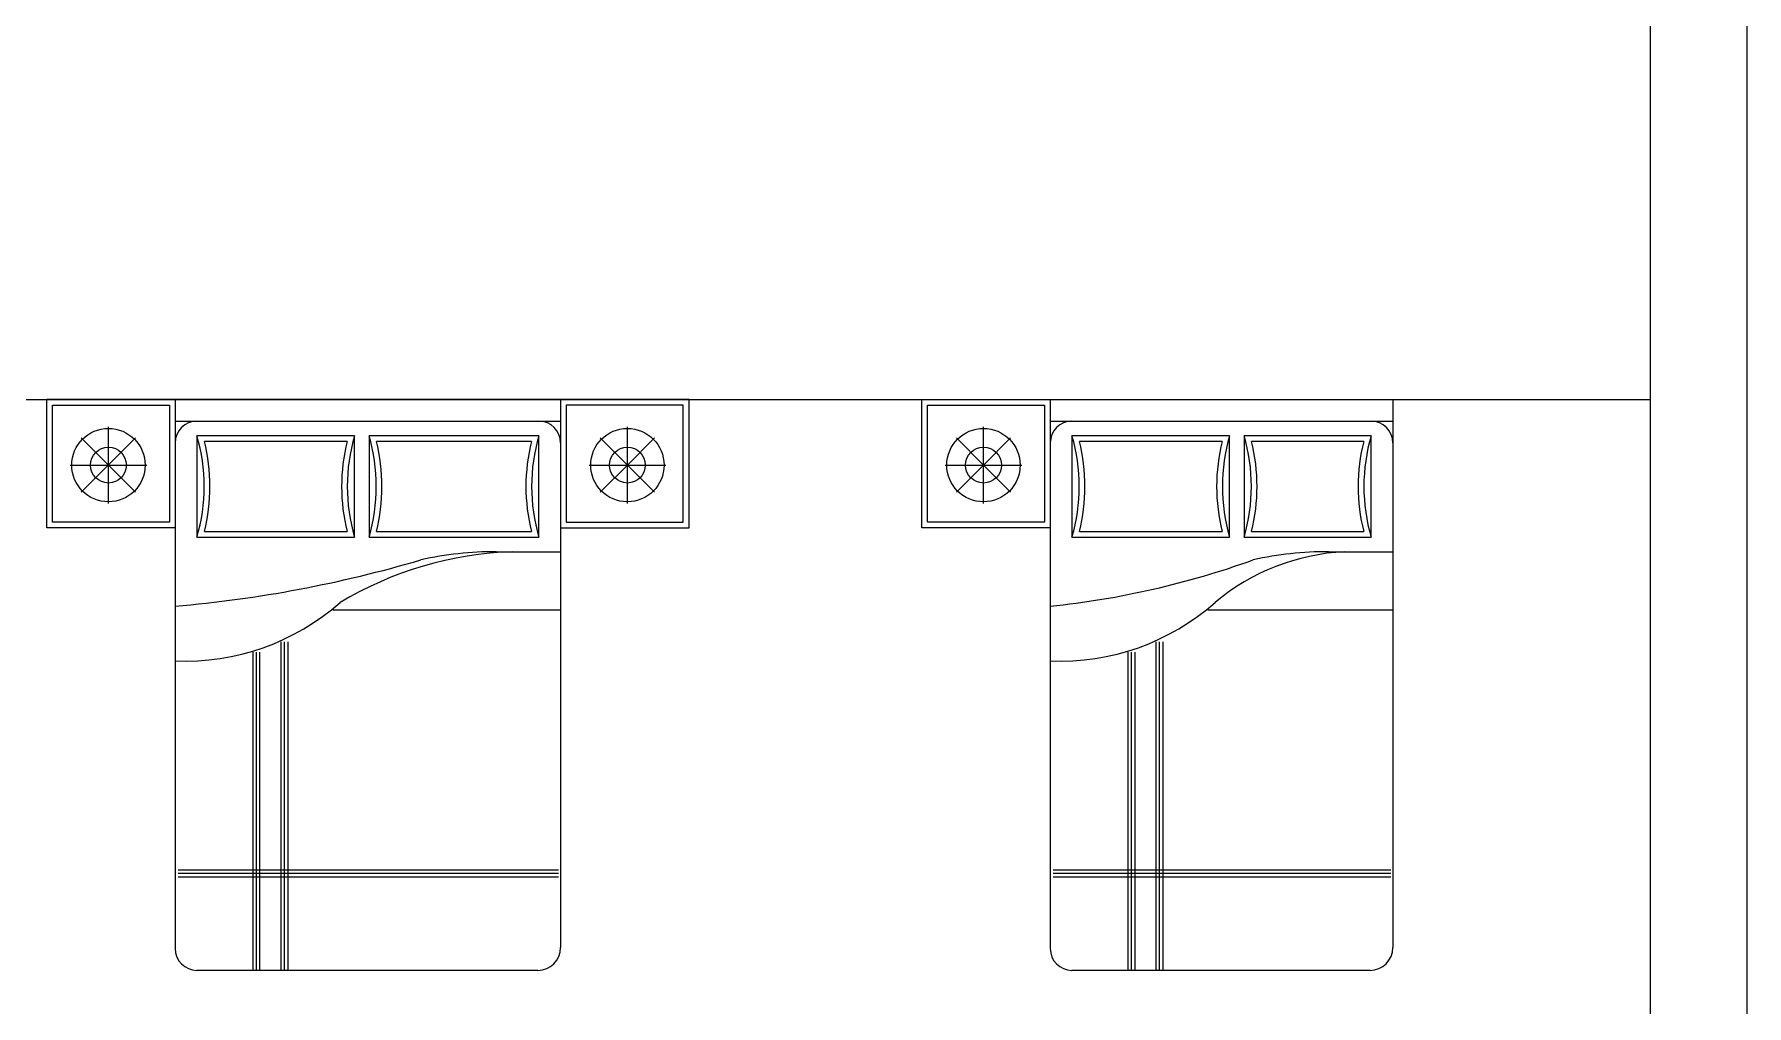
# Model space of a CAD drawing. Header units: inches. Extents: x 9.7 to 52.2, y 13.1 to 37.9.
# Drawn here: x 46.24 to 52.24, y 18.69 to 22.1 of the extents above; entities that cross this region are included whole.
import ezdxf

# ---------------------------------------------------------------- set-up
doc = ezdxf.new("R2010")
doc.units = ezdxf.units.IN
doc.header["$MEASUREMENT"] = 0
for name, color, linetype in [('02', 2, 'Continuous'), ('1', 1, 'Continuous'), ('kadrbm', 4, 'Continuous')]:
    doc.layers.add(name, color=color, linetype=linetype)

# ---------------------------------------------------------------- blocks, each defined once
blk = doc.blocks.new('kadrbm')
at = {"layer": 'kadrbm', "color": 4}
blk.add_lwpolyline([(0, 0), (0, 24.79716181331605), (21, 24.79716181331605), (21, 0), (0, 0)], close=True, dxfattribs=at)
blk.add_lwpolyline([(20.66310160432477, 0.325668449208024), (20.66310160432477, 24.46026341759716), (0.3368983956752345, 24.46026341759716), (0.3368983956752345, 0.325668449208024), (20.66310160432477, 0.325668449208024)], dxfattribs=at)

msp = doc.modelspace()

# ---------------------------------------------------------------- linework, layer by layer
at = {"layer": '02'}
for p, q in [((48.53119447531298, 20.81586558031926), (46.28059447528448, 20.81586558031926)), ((46.28059447528448, 20.36586558032217), (46.28059447528448, 20.81586558031926)), ((46.30059447530311, 20.38586558032624), (46.30059447530311, 20.79586558032974)), ((46.30059447530311, 20.79586558032974), (46.7105944753357, 20.79586558032974)), ((46.7105944753357, 20.79586558032974), (46.7105944753357, 20.38586558032624)), ((46.73059447523791, 20.81586558031926), (46.73059447523791, 18.89186558032019)), ((48.08119447524313, 20.81586558031926), (48.08119447524313, 18.89566558032606)), ((48.51119447529435, 20.79586558032974), (48.10119447526176, 20.79586558032974)), ((48.10119447526176, 20.79586558032974), (48.10119447526176, 20.38586558032624)), ((48.51119447529435, 20.38586558032624), (48.51119447529435, 20.79586558032974)), ((48.53119447531298, 20.36586558032217), (48.53119447531298, 20.81586558031926)), ((49.34696732142128, 20.81586558031926), (50.99756732147306, 20.81586558031926)), ((49.34696732142128, 20.36586558032217), (49.34696732142128, 20.81586558031926)), ((49.36696732143991, 20.79586558031518), (49.7769673214725, 20.79586558031518)), ((49.36696732143991, 20.38586558032624), (49.36696732143991, 20.79586558031518)), ((49.7769673214725, 20.79586558031518), (49.7769673214725, 20.38586558032624)), ((49.79696732149113, 20.81586558031926), (49.79696732149113, 18.89186558032019)), ((50.99756732147306, 20.81586558031926), (50.99756732147306, 18.89566558032606)), ((46.49663381843947, 20.45149289131881), (46.49663381843947, 20.72026962768654)), ((46.73059447523791, 20.73966558032338), (48.08119447524313, 20.73966558032338)), ((48.31515513215799, 20.45149289131881), (48.31515513215799, 20.72026962768654)), ((49.56300666469269, 20.45149289131881), (49.56300666469269, 20.72026962768654)), ((49.79696732149113, 20.73966558032338), (50.99756732147306, 20.73966558032338)), ((46.40160689195272, 20.68090818596032), (46.59166074492622, 20.49085433304503)), ((46.40160689195272, 20.49085433304503), (46.59166074492622, 20.68090818596032)), ((47.35908847215705, 20.68886558032613), (46.80679447524835, 20.68886558032613)), ((46.80679447524835, 20.68886558032613), (46.80679447524835, 20.33326558033081)), ((47.3329808663775, 20.66886558032205), (46.83290208102789, 20.66886558032205)), ((47.35908847215705, 20.33326558033081), (47.35908847215705, 20.68886558032613)), ((48.0049944752327, 20.68886558032613), (47.4098884721252, 20.68886558032613)), ((47.4098884721252, 20.68886558032613), (47.4098884721252, 20.33326558033081)), ((47.97888686956957, 20.66886558032205), (47.43599607790474, 20.66886558032205)), ((48.0049944752327, 20.33326558033081), (48.0049944752327, 20.68886558032613)), ((48.31515513215799, 20.58588125950267), (48.22012820567124, 20.68090818596032)), ((48.31515513215799, 20.58588125950267), (48.41018205852833, 20.68090818596032)), ((49.56300666469269, 20.58588125950267), (49.46797973820593, 20.68090818596032)), ((49.56300666469269, 20.58588125950267), (49.65803359106302, 20.68090818596032)), ((50.42546131841026, 20.68886558032613), (49.87316732150156, 20.68886558032613)), ((49.87316732150156, 20.68886558032613), (49.87316732150156, 20.33326558031625)), ((50.39935371263072, 20.66886558032205), (49.89927492716469, 20.66886558032205)), ((50.42546131841026, 20.33326558031625), (50.42546131841026, 20.68886558032613)), ((50.92136732146263, 20.68886558032613), (50.47626131837841, 20.68886558032613)), ((50.47626131837841, 20.68886558032613), (50.47626131837841, 20.33326558031625)), ((50.89525971568309, 20.66886558032205), (50.50236892404154, 20.66886558032205)), ((50.92136732146263, 20.33326558031625), (50.92136732146263, 20.68886558032613)), ((46.36224545021195, 20.58588125950267), (46.63102218655057, 20.58588125950267)), ((46.49663381843947, 20.58588125950267), (46.49663381843947, 20.58588125950267)), ((48.18076676393047, 20.58588125950267), (48.44954350026909, 20.58588125950267)), ((48.31515513215799, 20.58588125950267), (48.22012820567124, 20.49085433304503)), ((48.31515513215799, 20.58588125950267), (48.41018205852833, 20.49085433304503)), ((48.31515513215799, 20.58588125950267), (48.31515513215799, 20.58588125950267)), ((49.42861829646517, 20.58588125950267), (49.69739503280379, 20.58588125950267)), ((49.56300666469269, 20.58588125950267), (49.46797973820593, 20.49085433304503)), ((49.56300666469269, 20.58588125950267), (49.56300666469269, 20.58588125950267)), ((49.56300666469269, 20.58588125950267), (49.65803359106302, 20.49085433304503)), ((46.73059447523791, 20.36586558032217), (46.28059447528448, 20.36586558032217)), ((46.7105944753357, 20.38586558032624), (46.30059447530311, 20.38586558032624)), ((46.83290208102789, 20.35326558032033), (47.3329808663775, 20.35326558032033)), ((47.43599607790474, 20.35326558032033), (47.97888686956957, 20.35326558032033)), ((48.08119447524313, 20.36586558032217), (48.53119447531298, 20.36586558032217)), ((48.10119447526176, 20.38586558032624), (48.51119447529435, 20.38586558032624)), ((49.79696732149113, 20.36586558032217), (49.34696732142128, 20.36586558032217)), ((49.7769673214725, 20.38586558032624), (49.36696732143991, 20.38586558032624)), ((49.89927492716469, 20.35326558032033), (50.39935371263072, 20.35326558032033)), ((50.50236892404154, 20.35326558032033), (50.89525971568309, 20.35326558032033)), ((46.80679447524835, 20.33326558033081), (47.35908847215705, 20.33326558033081)), ((47.4098884721252, 20.33326558033081), (48.0049944752327, 20.33326558033081)), ((49.87316732150156, 20.33326558031625), (50.42546131841026, 20.33326558031625)), ((50.47626131837841, 20.33326558031625), (50.92136732146263, 20.33326558031625)), ((47.85525112966661, 20.282465580319), (48.08119447524313, 20.282465580319)), ((50.77162397589654, 20.282465580319), (50.99756732147306, 20.282465580319)), ((47.28288847214662, 20.07926558031544), (48.08119447524313, 20.07926558031544)), ((50.34926131839983, 20.07926558031544), (50.99756732147306, 20.07926558031544)), ((47.00258762139946, 19.93022579514149), (47.00258762139946, 18.81566558032431)), ((47.01458762150377, 19.93022579514149), (47.01458762150377, 18.81566558032431)), ((47.02658762149166, 19.93022579514149), (47.02658762149166, 18.81566558032431)), ((47.10075060552571, 19.96633191571822), (47.10075060552571, 18.81566558032431)), ((47.1127506055136, 19.96633191571822), (47.1127506055136, 18.81566558032431)), ((47.12475060561791, 19.96633191571822), (47.12475060561791, 18.81566558032431)), ((50.06896046765268, 19.93022579514149), (50.06896046765268, 18.81566558032431)), ((50.08096046764057, 19.93022579514149), (50.08096046764057, 18.81566558032431)), ((50.09296046762847, 19.93022579514149), (50.09296046762847, 18.81566558032431)), ((50.16712345177893, 19.96633191571822), (50.16712345177893, 18.81566558032431)), ((50.17912345176682, 19.96633191571822), (50.17912345176682, 18.81566558032431)), ((50.19112345175471, 19.96633191571822), (50.19112345175471, 18.81566558032431)), ((46.74045686872795, 19.16777112874046), (48.0742711452267, 19.16777112874046)), ((46.74045686872795, 19.15577112875257), (48.0742711452267, 19.15577112875257)), ((46.74045686872795, 19.14377112875012), (48.0742711452267, 19.14377112875012)), ((49.80682971498117, 19.16777112875501), (50.99064399145663, 19.16777112875501)), ((49.80682971498117, 19.15577112873801), (50.99064399145663, 19.15577112873801)), ((49.80682971498117, 19.14377112875012), (50.99064399145663, 19.14377112875012)), ((48.00119447528504, 18.81566558032431), (46.80679447524835, 18.81566558032431)), ((50.91756732151497, 18.81566558032431), (49.87316732150156, 18.81566558032431))]:
    msp.add_line(p, q, dxfattribs=at)
for centre, radius in [((46.49663381843947, 20.58588125950267), 0.128525321884008), ((48.31515513215799, 20.58588125950267), 0.128525321884008), ((49.56300666469269, 20.58588125950267), 0.128525321884008), ((46.49663381843947, 20.58588125950267), 0.06282025750720642), ((48.31515513215799, 20.58588125950267), 0.06282025750720642), ((49.56300666469269, 20.58588125950267), 0.06282025750720642)]:
    msp.add_circle(centre, radius, dxfattribs=at)
for centre, radius, start, end in [((46.80679447524835, 20.6634655803275), 0.0762, 90, 180), ((48.0049944752327, 20.6634655803275), 0.0762, 0, 90), ((49.87316732150156, 20.66346558031295), 0.0762, 90, 180), ((50.92136732146263, 20.66346558031295), 0.0762, 0, 90), ((46.19719447528131, 20.51106558032119), 0.6350000000000001, 343.7397950347546, 16.2602049652453), ((46.19719447528131, 20.51106558032119), 0.654999999999998, 346.0593883873248, 13.94061161267527), ((47.96868847212408, 20.51106558032119), 0.654999999999998, 166.0593883873247, 193.9406116126753), ((47.96868847212408, 20.51106558032119), 0.6350000000000001, 163.7397950347547, 196.2602049652452), ((46.80028847215817, 20.51106558032119), 0.6350000000000001, 343.7397950347546, 16.2602049652453), ((46.80028847215817, 20.51106558032119), 0.6549999999999985, 346.0593883873248, 13.94061161267527), ((48.61459447531615, 20.51106558032119), 0.655000000000002, 166.0593883873247, 193.9406116126753), ((48.61459447531615, 20.51106558032119), 0.6350000000000001, 163.7397950347547, 196.2602049652452), ((49.26356732153453, 20.51106558032119), 0.6350000000000001, 343.7397950347546, 16.2602049652453), ((49.26356732153453, 20.51106558032119), 0.6549999999999983, 346.0593883873248, 13.94061161267527), ((51.03506131837729, 20.51106558032119), 0.6549999999999983, 166.0593883873247, 193.9406116126753), ((51.03506131837729, 20.51106558032119), 0.6350000000000001, 163.7397950347547, 196.2602049652452), ((49.86666131841138, 20.51106558032119), 0.6350000000000001, 343.7397950347546, 16.2602049652453), ((49.86666131841138, 20.51106558032119), 0.6549999999999979, 346.0593883873248, 13.94061161267527), ((51.53096732142966, 20.51106558032119), 0.655000000000002, 166.0593883873247, 193.9406116126753), ((51.53096732142966, 20.51106558032119), 0.6350000000000001, 163.7397950347547, 196.2602049652452), ((46.34982119181313, 24.47547444620362), 4.400608351857505, 274.9623803948054, 286.3910875271092), ((47.95779533318363, 19.01308265794727), 1.270201747666003, 92.05738892435275, 120.7532282197967), ((47.8548544324667, 19.06315663972713), 1.2193089914, 89.98135905272443, 102.4667442008703), ((49.47790594836351, 23.12713812907826), 3.052486104670837, 275.997664261718, 289.7224700825423), ((50.86785320769649, 19.51388374371821), 0.7695852412982128, 92.92611488936467, 129.8555414332963), ((50.77122727869664, 19.06315663971258), 1.2193089914, 89.98135905272443, 102.4667442008703), ((46.76616270148315, 20.71734580120323), 0.8180937553168445, 267.5081691883534, 311.5037817810975), ((49.83253554761995, 20.71734580120323), 0.8180937553168445, 267.5081691883534, 311.5037817810975), ((46.80679447524835, 18.89186558032019), 0.0762, 180, 270), ((48.00119447528504, 18.89566558032606), 0.08000000000000002, 270, 0), ((49.87316732150156, 18.89186558032019), 0.0762, 180, 270), ((50.91756732151497, 18.89566558032606), 0.08000000000000002, 270, 0)]:
    msp.add_arc(centre, radius, start, end, dxfattribs=at)
at = {"layer": '1'}
msp.add_line((31.57449608035039, 20.81586558031926), (51.90069928899992, 20.81586558031926), dxfattribs=at)

# ---------------------------------------------------------------- block references
at = {"layer": 'kadrbm'}
msp.add_blockref('kadrbm', (31.23759768467516, 13.1005054937334), dxfattribs=at)

doc.saveas('drawing.dxf')
